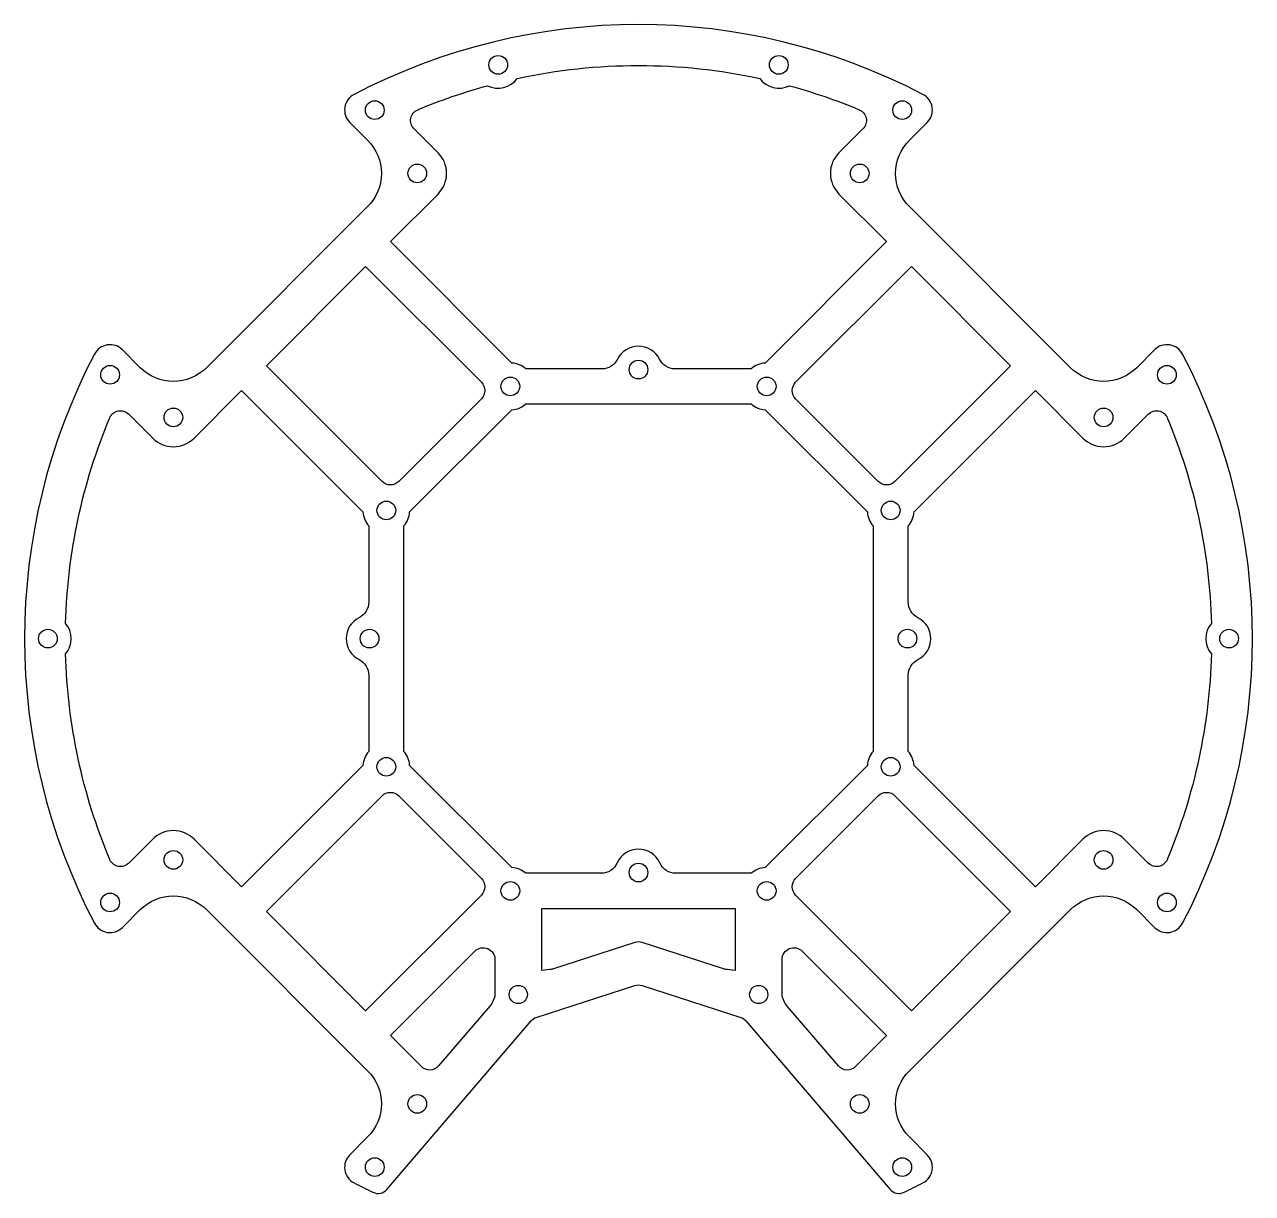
# Model space of a CAD drawing. Header units: millimetres. Extents: x -105 to 105, y -95 to 105.
import ezdxf

# ---------------------------------------------------------------- set-up
doc = ezdxf.new("R2010")
doc.units = ezdxf.units.MM

msp = doc.modelspace()

# ---------------------------------------------------------------- linework, layer by layer
for points in [[(48.65, 93.05, 0.245635), (-48.65, 93.05, 0.506225), (-49.38, 88.27), (-46.32, 85.21, -0.414214), (-46.32, 73.89), (-73.89, 46.32, -0.414214), (-85.21, 46.32), (-88.27, 49.38, 0.506225), (-93.05, 48.65, 0.245635), (-93.05, -48.65, 0.506225), (-88.27, -49.38), (-85.21, -46.32, -0.414214), (-73.89, -46.32), (-46.32, -73.89, -0.414214), (-46.32, -85.21), (-49.38, -88.27, 0.506225), (-48.65, -93.05, 0.008598), (-45.42, -94.67, 0.339763), (-43.04, -94.17), (-18.38, -65.37, -0.138271), (-17.48, -64.76), (-0.62, -59.3, -0.157874), (0.62, -59.3), (17.48, -64.76, -0.138271), (18.38, -65.37), (43.04, -94.17, 0.339763), (45.42, -94.67, 0.008598), (48.65, -93.05, 0.506225), (49.38, -88.27), (46.32, -85.21, -0.414214), (46.32, -73.89), (73.89, -46.32, -0.414214), (85.21, -46.32), (88.27, -49.38, 0.506225), (93.05, -48.65, 0.245635), (93.05, 48.65, 0.506225), (88.27, 49.38), (85.21, 46.32, -0.414214), (73.89, 46.32), (46.32, 73.89, -0.414214), (46.32, 85.21), (49.38, 88.27, 0.506225)], [(-6.26, 46.13), (-19.27, 46.13, 0.166532), (-21.67, 47.13), (-42.43, 67.88), (-34.29, 76.01, 0.414214), (-34.29, 83.09), (-38.39, 87.18, -0.533651), (-37.75, 90.44, -0.032227), (-25.81, 94.54, 0.370442), (-20.75, 95.78, -0.107069), (20.75, 95.78, 0.370442), (25.81, 94.54, -0.032227), (37.75, 90.44, -0.533651), (38.39, 87.18), (34.29, 83.09, 0.414214), (34.29, 76.01), (42.43, 67.88), (21.67, 47.13, 0.166532), (19.27, 46.13), (6.26, 46.13, -0.283949), (3.58, 47.79, 0.617701), (-3.58, 47.79, -0.283949)], [(-46.67, 63.64), (-26.87, 43.84, -0.414214), (-26.87, 41.01), (-41.01, 26.87, -0.414214), (-43.84, 26.87), (-63.64, 46.67)], [(63.64, 46.67), (43.84, 26.87, -0.414214), (41.01, 26.87), (26.87, 41.01, -0.414214), (26.87, 43.84), (46.67, 63.64)], [(-46.13, 6.26, -0.283949), (-47.79, 3.58, 0.617701), (-47.79, -3.58, -0.283949), (-46.13, -6.26), (-46.13, -19.27, 0.166532), (-47.13, -21.67), (-67.88, -42.43), (-76.01, -34.29, 0.414214), (-83.09, -34.29), (-87.18, -38.39, -0.533651), (-90.44, -37.75, -0.092458), (-97.97, -2.61, 0.370442), (-97.97, 2.61, -0.092458), (-90.44, 37.75, -0.533651), (-87.18, 38.39), (-83.09, 34.29, 0.414214), (-76.01, 34.29), (-67.88, 42.43), (-47.13, 21.67, 0.166532), (-46.13, 19.27)], [(46.13, -6.26, -0.283949), (47.79, -3.58, 0.617701), (47.79, 3.58, -0.283949), (46.13, 6.26), (46.13, 19.27, 0.166532), (47.13, 21.67), (67.88, 42.43), (76.01, 34.29, 0.414214), (83.09, 34.29), (87.18, 38.39, -0.533651), (90.44, 37.75, -0.092458), (97.97, 2.61, 0.370442), (97.97, -2.61, -0.092458), (90.44, -37.75, -0.533651), (87.18, -38.39), (83.09, -34.29, 0.414214), (76.01, -34.29), (67.88, -42.43), (47.13, -21.67, 0.166532), (46.13, -19.27)], [(6.39, -40.13, -0.295391), (3.65, -38.36, 0.647259), (-3.65, -38.36, -0.295391), (-6.39, -40.13), (-19.27, -40.13, 0.166532), (-21.67, -39.14), (-39.14, -21.67, 0.166532), (-40.13, -19.27), (-40.13, 19.27, 0.166532), (-39.14, 21.67), (-21.67, 39.14, 0.166532), (-19.27, 40.13), (19.27, 40.13, 0.166532), (21.67, 39.14), (39.14, 21.67, 0.166532), (40.13, 19.27), (40.13, -19.27, 0.166532), (39.14, -21.67), (21.67, -39.14, 0.166532), (19.27, -40.13)], [(-63.64, -46.67), (-43.84, -26.87, -0.414214), (-41.01, -26.87), (-26.87, -41.01, -0.414214), (-26.87, -43.84), (-46.67, -63.64)], [(46.67, -63.64), (26.87, -43.84, -0.414214), (26.87, -41.01), (41.01, -26.87, -0.414214), (43.84, -26.87), (63.64, -46.67)], [(-16.56, -56.77), (-16.56, -46.13), (16.56, -46.13), (16.56, -56.77), (15.16, -56.59, -0.046759), (14.51, -56.45), (0.62, -51.95, 0.157874), (-0.62, -51.95), (-14.51, -56.45, -0.046759), (-15.16, -56.59)], [(-24.56, -61.21), (-24.84, -61.89, -0.077831), (-25.42, -62.82), (-34.19, -73.07, -0.437059), (-37.12, -73.18), (-42.43, -67.88), (-27.97, -53.43, -0.668179), (-24.56, -54.84)], [(27.97, -53.43), (42.43, -67.88), (37.12, -73.18, -0.437059), (34.19, -73.07), (25.42, -62.82, -0.077831), (24.84, -61.89), (24.56, -61.21), (24.56, -54.84, -0.668179)]]:
    msp.add_lwpolyline(points, format="xyb", close=True)
for centre, radius in [((-24, 98.11), 1.6), ((24, 98.11), 1.6), ((-45.11, 90.37), 1.6), ((45.11, 90.37), 1.6), ((-37.83, 79.55), 1.6), ((37.83, 79.55), 1.6), ((-90.37, 45.11), 1.6), ((0, 46), 1.6), ((90.37, 45.11), 1.6), ((-21.92, 43.13), 1.6), ((21.92, 43.13), 1.6), ((-79.55, 37.83), 1.6), ((79.55, 37.83), 1.6), ((-43.13, 21.92), 1.6), ((43.13, 21.92), 1.6), ((-101, 0), 1.6), ((-46, 0), 1.6), ((46, 0), 1.6), ((101, 0), 1.6), ((-43.13, -21.92), 1.6), ((43.13, -21.92), 1.6), ((-79.55, -37.83), 1.6), ((79.55, -37.83), 1.6), ((0, -40), 1.6), ((-21.92, -43.13), 1.6), ((21.92, -43.13), 1.6), ((-90.37, -45.11), 1.6), ((90.37, -45.11), 1.6), ((-20.56, -60.85), 1.55), ((20.56, -60.85), 1.55), ((-37.83, -79.55), 1.6), ((37.83, -79.55), 1.6), ((-45.11, -90.37), 1.6), ((45.11, -90.37), 1.6)]:
    msp.add_circle(centre, radius)

doc.saveas('drawing.dxf')
